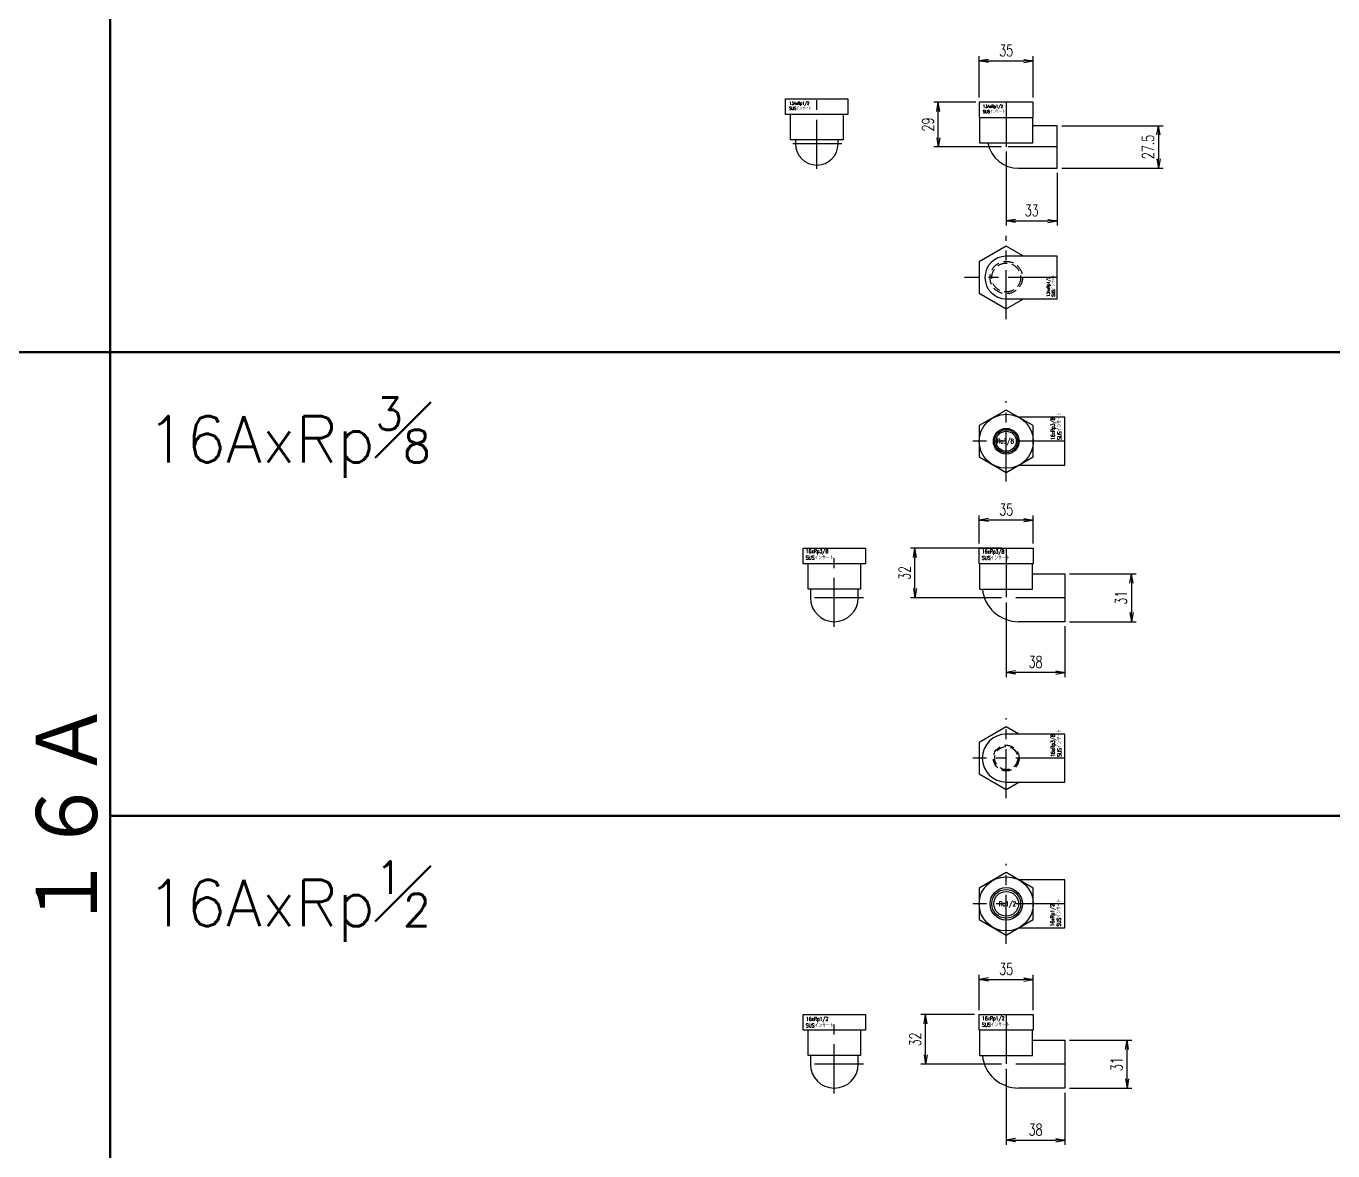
# Model space of a CAD drawing. Header units: millimetres. Extents: x 1711 to 90196, y -23291 to 8516.
# Drawn here: x 45199 to 46044, y -5077 to -4350 of the extents above; entities that cross this region are included whole.
import ezdxf
from ezdxf.enums import TextEntityAlignment as Align

# ---------------------------------------------------------------- set-up
doc = ezdxf.new("R2010")
doc.units = ezdxf.units.MM
doc.header["$PDMODE"] = 35
doc.linetypes.add('CENTER', pattern=[50.8, 31.75, -6.35, 6.35, -6.35])
doc.linetypes.add('HIDDEN', pattern=[9.525, 6.35, -3.175])
doc.layers.add('line', color=153, linetype='Continuous', lineweight=50)
for name, color, linetype in [('寸法', 2, 'Continuous'), ('配管-CVP', 4, 'Continuous'), ('＃配管（PVC)', 21, 'Continuous')]:
    doc.layers.add(name, color=color, linetype=linetype)
doc.styles.add('kpk', font='romans.shx', dxfattribs={"width": 0.7, "bigfont": 'extfont2.shx'})
doc.styles.get("Standard").update_dxf_attribs({"font": 'romans.shx', "bigfont": 'extfont.shx'})
doc.dimstyles.new('KPK-3', dxfattribs={"dimscale": 3, "dimtxt": 2.5, "dimasz": 2, "dimexe": 1, "dimexo": 1, "dimgap": 1, "dimtad": 3, "dimdec": 1, "dimdsep": 46, "dimtxsty": 'kpk', "dimblk": 'OPEN', "dimcen": 2.5, "dimclrd": 2, "dimclre": 2, "dimclrt": 4, "dimadec": 1, "dimazin": 2, "dimtfac": 1, "dimtdec": 1, "dimtmove": 0, "dimatfit": 2, "dimldrblk": 'OPEN', "dimfxl": 0, "dimlwd": -1, "dimlwe": -1, "dimarcsym": 0})

# ---------------------------------------------------------------- blocks, each defined once
blk = doc.blocks.new('_Open')
at = {"color": 0, "linetype": 'ByBlock', "lineweight": -2}
for p, q in [((-1, 0.17), (0, 0)), ((-1, -0.17), (0, 0)), ((0, 0), (-1, 0))]:
    blk.add_line(p, q, dxfattribs=at)
blk = doc.blocks.new('*D2056')
at = {"layer": 'Defpoints', "color": 0, "transparency": 16777216}
for p in [(45850.64, -4372.27), (45815.64, -4398.9), (45850.64, -4398.9)]:
    blk.add_point(p, dxfattribs=at)
at = {"layer": '寸法', "color": 2, "transparency": 16777216}
for p, q in [((45815.64, -4395.9), (45815.64, -4369.27)), ((45850.64, -4395.9), (45850.64, -4369.27)), ((45821.64, -4372.27), (45844.64, -4372.27))]:
    blk.add_line(p, q, dxfattribs=at)
at = {"layer": '寸法', "color": 2, "transparency": 16777216, "xscale": 6, "yscale": 6, "zscale": 6, "rotation": 180}
blk.add_blockref('_Open', (45815.64, -4372.27), dxfattribs=at)
at = {"layer": '寸法', "color": 2, "transparency": 16777216, "xscale": 6, "yscale": 6, "zscale": 6}
blk.add_blockref('_Open', (45850.64, -4372.27), dxfattribs=at)
at = {"layer": '寸法', "color": 4, "transparency": 16777216, "insert": (45833.14, -4365.52), "char_height": 7.5, "attachment_point": 5, "style": 'kpk', "bg_fill": 3, "box_fill_scale": 1.1, "bg_fill_color": 256, "bg_fill_true_color": 13158600, "bg_fill_transparency": 0}
blk.add_mtext('35', dxfattribs=at)
blk = doc.blocks.new('*D2193')
at = {"layer": 'Defpoints', "color": 0, "transparency": 16777216}
for p in [(45871.14, -4703.93), (45871.14, -4734.93), (45914.16, -4734.93)]:
    blk.add_point(p, dxfattribs=at)
at = {"layer": '寸法', "color": 2, "transparency": 16777216}
for p, q in [((45874.14, -4703.93), (45917.16, -4703.93)), ((45914.16, -4709.93), (45914.16, -4728.93)), ((45874.14, -4734.93), (45917.16, -4734.93))]:
    blk.add_line(p, q, dxfattribs=at)
at = {"layer": '寸法', "color": 2, "transparency": 16777216, "xscale": 6, "yscale": 6, "zscale": 6}
for p, rotation in [((45914.16, -4703.93), 90), ((45914.16, -4734.93), 270)]:
    blk.add_blockref('_Open', p, dxfattribs=dict(at, rotation=rotation))
at = {"layer": '寸法', "color": 4, "transparency": 16777216, "insert": (45907.41, -4719.43), "char_height": 7.5, "attachment_point": 5, "rotation": 90, "style": 'kpk', "bg_fill": 3, "box_fill_scale": 1.1, "bg_fill_color": 256, "bg_fill_true_color": 13158600, "bg_fill_transparency": 0}
blk.add_mtext('31', dxfattribs=at)
blk = doc.blocks.new('*D2194')
at = {"layer": 'Defpoints', "color": 0, "transparency": 16777216}
for p in [(45774.12, -4687.43), (45833.14, -4687.43), (45833.14, -4719.43)]:
    blk.add_point(p, dxfattribs=at)
at = {"layer": '寸法', "color": 2, "transparency": 16777216}
for p, q in [((45830.14, -4687.43), (45771.12, -4687.43)), ((45774.12, -4713.43), (45774.12, -4693.43)), ((45830.14, -4719.43), (45771.12, -4719.43))]:
    blk.add_line(p, q, dxfattribs=at)
at = {"layer": '寸法', "color": 2, "transparency": 16777216, "xscale": 6, "yscale": 6, "zscale": 6}
for p, rotation in [((45774.12, -4687.43), 90), ((45774.12, -4719.43), 270)]:
    blk.add_blockref('_Open', p, dxfattribs=dict(at, rotation=rotation))
at = {"layer": '寸法', "color": 4, "transparency": 16777216, "insert": (45767.37, -4703.43), "char_height": 7.5, "attachment_point": 5, "rotation": 90, "style": 'kpk', "bg_fill": 3, "box_fill_scale": 1.1, "bg_fill_color": 256, "bg_fill_true_color": 13158600, "bg_fill_transparency": 0}
blk.add_mtext('32', dxfattribs=at)
blk = doc.blocks.new('*D2195')
at = {"layer": 'Defpoints', "color": 0, "transparency": 16777216}
for p in [(45789.22, -4398.9), (45816.4, -4398.9), (45833.14, -4427.9)]:
    blk.add_point(p, dxfattribs=at)
at = {"layer": '寸法', "color": 2, "transparency": 16777216}
for p, q in [((45813.4, -4398.9), (45786.22, -4398.9)), ((45789.22, -4421.9), (45789.22, -4404.9)), ((45830.14, -4427.9), (45786.22, -4427.9))]:
    blk.add_line(p, q, dxfattribs=at)
at = {"layer": '寸法', "color": 2, "transparency": 16777216, "xscale": 6, "yscale": 6, "zscale": 6}
for p, rotation in [((45789.22, -4398.9), 90), ((45789.22, -4427.9), 270)]:
    blk.add_blockref('_Open', p, dxfattribs=dict(at, rotation=rotation))
at = {"layer": '寸法', "color": 4, "transparency": 16777216, "insert": (45782.47, -4413.4), "char_height": 7.5, "attachment_point": 5, "rotation": 90, "style": 'kpk', "bg_fill": 3, "box_fill_scale": 1.1, "bg_fill_color": 256, "bg_fill_true_color": 13158600, "bg_fill_transparency": 0}
blk.add_mtext('29', dxfattribs=at)
blk = doc.blocks.new('*D2196')
at = {"layer": 'Defpoints', "color": 0, "transparency": 16777216}
for p in [(45866.14, -4414.15), (45866.14, -4441.65), (45931.69, -4441.65)]:
    blk.add_point(p, dxfattribs=at)
at = {"layer": '寸法', "color": 2, "transparency": 16777216}
for p, q in [((45869.14, -4414.15), (45934.69, -4414.15)), ((45931.69, -4420.15), (45931.69, -4435.65)), ((45869.14, -4441.65), (45934.69, -4441.65))]:
    blk.add_line(p, q, dxfattribs=at)
at = {"layer": '寸法', "color": 2, "transparency": 16777216, "xscale": 6, "yscale": 6, "zscale": 6}
for p, rotation in [((45931.69, -4414.15), 90), ((45931.69, -4441.65), 270)]:
    blk.add_blockref('_Open', p, dxfattribs=dict(at, rotation=rotation))
at = {"layer": '寸法', "color": 4, "transparency": 16777216, "insert": (45924.94, -4427.9), "char_height": 7.5, "attachment_point": 5, "rotation": 90, "style": 'kpk', "bg_fill": 3, "box_fill_scale": 1.1, "bg_fill_color": 256, "bg_fill_true_color": 13158600, "bg_fill_transparency": 0}
blk.add_mtext('27.5', dxfattribs=at)
blk = doc.blocks.new('*D2197')
at = {"layer": 'Defpoints', "color": 0, "transparency": 16777216}
for p in [(45833.14, -4427.9), (45866.14, -4441.65), (45866.14, -4475.73)]:
    blk.add_point(p, dxfattribs=at)
at = {"layer": '寸法', "color": 2, "transparency": 16777216}
for p, q in [((45833.14, -4430.9), (45833.14, -4478.73)), ((45866.14, -4444.65), (45866.14, -4478.73)), ((45839.14, -4475.73), (45860.14, -4475.73))]:
    blk.add_line(p, q, dxfattribs=at)
at = {"layer": '寸法', "color": 2, "transparency": 16777216, "xscale": 6, "yscale": 6, "zscale": 6, "rotation": 180}
blk.add_blockref('_Open', (45833.14, -4475.73), dxfattribs=at)
at = {"layer": '寸法', "color": 2, "transparency": 16777216, "xscale": 6, "yscale": 6, "zscale": 6}
blk.add_blockref('_Open', (45866.14, -4475.73), dxfattribs=at)
at = {"layer": '寸法', "color": 4, "transparency": 16777216, "insert": (45849.64, -4468.98), "char_height": 7.5, "attachment_point": 5, "style": 'kpk', "bg_fill": 3, "box_fill_scale": 1.1, "bg_fill_color": 256, "bg_fill_true_color": 13158600, "bg_fill_transparency": 0}
blk.add_mtext('33', dxfattribs=at)
blk = doc.blocks.new('*D2198')
at = {"layer": 'Defpoints', "color": 0, "transparency": 16777216}
for p in [(45833.14, -4719.43), (45871.14, -4734.93), (45833.14, -4767.79)]:
    blk.add_point(p, dxfattribs=at)
at = {"layer": '寸法', "color": 2, "transparency": 16777216}
for p, q in [((45833.14, -4722.43), (45833.14, -4770.79)), ((45871.14, -4737.93), (45871.14, -4770.79)), ((45865.14, -4767.79), (45839.14, -4767.79))]:
    blk.add_line(p, q, dxfattribs=at)
at = {"layer": '寸法', "color": 2, "transparency": 16777216, "xscale": 6, "yscale": 6, "zscale": 6, "rotation": 180}
blk.add_blockref('_Open', (45833.14, -4767.79), dxfattribs=at)
at = {"layer": '寸法', "color": 2, "transparency": 16777216, "xscale": 6, "yscale": 6, "zscale": 6}
blk.add_blockref('_Open', (45871.14, -4767.79), dxfattribs=at)
at = {"layer": '寸法', "color": 4, "transparency": 16777216, "insert": (45852.14, -4761.04), "char_height": 7.5, "attachment_point": 5, "style": 'kpk', "bg_fill": 3, "box_fill_scale": 1.1, "bg_fill_color": 256, "bg_fill_true_color": 13158600, "bg_fill_transparency": 0}
blk.add_mtext('38', dxfattribs=at)
blk = doc.blocks.new('*D2199')
at = {"layer": 'Defpoints', "color": 0, "transparency": 16777216}
for p in [(45815.64, -4669.2), (45815.64, -4687.43), (45850.64, -4687.43)]:
    blk.add_point(p, dxfattribs=at)
at = {"layer": '寸法', "color": 2, "transparency": 16777216}
for p, q in [((45815.64, -4684.43), (45815.64, -4666.2)), ((45850.64, -4684.43), (45850.64, -4666.2)), ((45844.64, -4669.2), (45821.64, -4669.2))]:
    blk.add_line(p, q, dxfattribs=at)
at = {"layer": '寸法', "color": 2, "transparency": 16777216, "xscale": 6, "yscale": 6, "zscale": 6, "rotation": 180}
blk.add_blockref('_Open', (45815.64, -4669.2), dxfattribs=at)
at = {"layer": '寸法', "color": 2, "transparency": 16777216, "xscale": 6, "yscale": 6, "zscale": 6}
blk.add_blockref('_Open', (45850.64, -4669.2), dxfattribs=at)
at = {"layer": '寸法', "color": 4, "transparency": 16777216, "insert": (45833.14, -4662.45), "char_height": 7.5, "attachment_point": 5, "style": 'kpk', "bg_fill": 3, "box_fill_scale": 1.1, "bg_fill_color": 256, "bg_fill_true_color": 13158600, "bg_fill_transparency": 0}
blk.add_mtext('35', dxfattribs=at)
blk = doc.blocks.new('*D2202')
at = {"layer": 'Defpoints', "color": 0, "transparency": 16777216}
for p in [(45780.99, -4989.1), (45815.64, -4989.1), (45833.14, -5021.1)]:
    blk.add_point(p, dxfattribs=at)
at = {"layer": '寸法', "color": 2, "transparency": 16777216}
for p, q in [((45812.64, -4989.1), (45777.99, -4989.1)), ((45780.99, -5015.1), (45780.99, -4995.1)), ((45830.14, -5021.1), (45777.99, -5021.1))]:
    blk.add_line(p, q, dxfattribs=at)
at = {"layer": '寸法', "color": 2, "transparency": 16777216, "xscale": 6, "yscale": 6, "zscale": 6}
for p, rotation in [((45780.99, -4989.1), 90), ((45780.99, -5021.1), 270)]:
    blk.add_blockref('_Open', p, dxfattribs=dict(at, rotation=rotation))
at = {"layer": '寸法', "color": 4, "transparency": 16777216, "insert": (45774.24, -5005.1), "char_height": 7.5, "attachment_point": 5, "rotation": 90, "style": 'kpk', "bg_fill": 3, "box_fill_scale": 1.1, "bg_fill_color": 256, "bg_fill_true_color": 13158600, "bg_fill_transparency": 0}
blk.add_mtext('32', dxfattribs=at)
blk = doc.blocks.new('*D2203')
at = {"layer": 'Defpoints', "color": 0, "transparency": 16777216}
for p in [(45833.14, -5021.1), (45871.14, -5036.6), (45871.14, -5070.23)]:
    blk.add_point(p, dxfattribs=at)
at = {"layer": '寸法', "color": 2, "transparency": 16777216}
for p, q in [((45833.14, -5024.1), (45833.14, -5073.23)), ((45871.14, -5039.6), (45871.14, -5073.23)), ((45839.14, -5070.23), (45865.14, -5070.23))]:
    blk.add_line(p, q, dxfattribs=at)
at = {"layer": '寸法', "color": 2, "transparency": 16777216, "xscale": 6, "yscale": 6, "zscale": 6, "rotation": 180}
blk.add_blockref('_Open', (45833.14, -5070.23), dxfattribs=at)
at = {"layer": '寸法', "color": 2, "transparency": 16777216, "xscale": 6, "yscale": 6, "zscale": 6}
blk.add_blockref('_Open', (45871.14, -5070.23), dxfattribs=at)
at = {"layer": '寸法', "color": 4, "transparency": 16777216, "insert": (45852.14, -5063.48), "char_height": 7.5, "attachment_point": 5, "style": 'kpk', "bg_fill": 3, "box_fill_scale": 1.1, "bg_fill_color": 256, "bg_fill_true_color": 13158600, "bg_fill_transparency": 0}
blk.add_mtext('38', dxfattribs=at)
blk = doc.blocks.new('*D2204')
at = {"layer": 'Defpoints', "color": 0, "transparency": 16777216}
for p in [(45850.64, -4966.32), (45815.64, -4989.1), (45850.64, -4989.1)]:
    blk.add_point(p, dxfattribs=at)
at = {"layer": '寸法', "color": 2, "transparency": 16777216}
for p, q in [((45815.64, -4986.1), (45815.64, -4963.32)), ((45821.64, -4966.32), (45844.64, -4966.32)), ((45850.64, -4986.1), (45850.64, -4963.32))]:
    blk.add_line(p, q, dxfattribs=at)
at = {"layer": '寸法', "color": 2, "transparency": 16777216, "xscale": 6, "yscale": 6, "zscale": 6, "rotation": 180}
blk.add_blockref('_Open', (45815.64, -4966.32), dxfattribs=at)
at = {"layer": '寸法', "color": 2, "transparency": 16777216, "xscale": 6, "yscale": 6, "zscale": 6}
blk.add_blockref('_Open', (45850.64, -4966.32), dxfattribs=at)
at = {"layer": '寸法', "color": 4, "transparency": 16777216, "insert": (45833.14, -4959.57), "char_height": 7.5, "attachment_point": 5, "style": 'kpk', "bg_fill": 3, "box_fill_scale": 1.1, "bg_fill_color": 256, "bg_fill_true_color": 13158600, "bg_fill_transparency": 0}
blk.add_mtext('35', dxfattribs=at)
blk = doc.blocks.new('*D2205')
at = {"layer": 'Defpoints', "color": 0, "transparency": 16777216}
for p in [(45871.14, -5005.6), (45911.31, -5005.6), (45871.14, -5036.6)]:
    blk.add_point(p, dxfattribs=at)
at = {"layer": '寸法', "color": 2, "transparency": 16777216}
for p, q in [((45874.14, -5005.6), (45914.31, -5005.6)), ((45911.31, -5030.6), (45911.31, -5011.6)), ((45874.14, -5036.6), (45914.31, -5036.6))]:
    blk.add_line(p, q, dxfattribs=at)
at = {"layer": '寸法', "color": 2, "transparency": 16777216, "xscale": 6, "yscale": 6, "zscale": 6}
for p, rotation in [((45911.31, -5005.6), 90), ((45911.31, -5036.6), 270)]:
    blk.add_blockref('_Open', p, dxfattribs=dict(at, rotation=rotation))
at = {"layer": '寸法', "color": 4, "transparency": 16777216, "insert": (45904.56, -5021.1), "char_height": 7.5, "attachment_point": 5, "rotation": 90, "style": 'kpk', "bg_fill": 3, "box_fill_scale": 1.1, "bg_fill_color": 256, "bg_fill_true_color": 13158600, "bg_fill_transparency": 0}
blk.add_mtext('31', dxfattribs=at)
blk = doc.blocks.new('16AxRp3／8-SUSインサート給水栓E-上面')
at = {"layer": '＃配管（PVC)', "color": 2, "linetype": 'CENTER'}
for p, q in [((0, -25.92), (0, 25.92)), ((38, 0), (-21.6, 0))]:
    blk.add_line(p, q, dxfattribs=at)
at = {"layer": '＃配管（PVC)', "color": 0, "linetype": 'ByBlock'}
for p, q in [((38, 15.5), (8.15, 15.5)), ((38, -15.5), (38, 15.5)), ((8.15, -15.5), (38, -15.5))]:
    blk.add_line(p, q, dxfattribs=at)
blk.add_lwpolyline([(0, 20.21), (-17.5, 10.1), (-17.5, -10.1), (0, -20.21), (17.5, -10.1), (17.5, 10.1)], close=True, dxfattribs=at)
for radius in [17.5, 7.47, 6.5]:
    blk.add_circle((0, 0), radius, dxfattribs=at)
at = {"layer": '＃配管（PVC)', "color": 42}
blk.add_circle((0, 0), 8.33, dxfattribs=at)
at = {"layer": 'Defpoints', "color": 6, "style": 'kpk', "width": 0.7}
blk.add_text('Rc3/8', height=3, dxfattribs=at).set_placement((-0.52, 0.05), align=Align.MIDDLE_CENTER)
at = {"layer": 'Defpoints', "color": 6, "insert": (28.92, 0.8), "char_height": 2.5, "attachment_point": 1, "rotation": 90, "style": 'kpk'}
blk.add_mtext('\\A1;16xRp3/8\\PSUSインサート', dxfattribs=at)
blk = doc.blocks.new('16AxRp3／8-SUSインサート給水栓E-側面')
at = {"color": 0, "ltscale": 0.5}
blk.add_line((20.21, 32), (20.21, 22), dxfattribs=at)
at = {"layer": '＃配管（PVC)', "color": 0, "linetype": 'ByBlock'}
for p, q in [((-20.21, 32), (20.21, 32)), ((-20.21, 22), (-20.21, 32)), ((20.21, 22), (-20.21, 22)), ((-17, 5.5), (-17, 22)), ((17, 22), (17, 5.5)), ((17, 5.5), (-17, 5.5)), ((-15.5, 5.5), (-15.5, 0)), ((15.5, 0), (15.5, 5.5))]:
    blk.add_line(p, q, dxfattribs=at)
at = {"layer": '＃配管（PVC)', "color": 2, "linetype": 'CENTER'}
for p, q in [((0, -18.9), (0, 32)), ((18.9, 0), (-18.9, 0))]:
    blk.add_line(p, q, dxfattribs=at)
at = {"layer": '＃配管（PVC)', "color": 0, "linetype": 'ByBlock'}
blk.add_arc((0, 0), 15.5, 180, 0, dxfattribs=at)
at = {"layer": 'Defpoints', "color": 6, "insert": (-18.47, 31.3), "char_height": 2.5, "attachment_point": 1, "style": 'kpk'}
blk.add_mtext('\\A1;16xRp3/8\\PSUSインサート', dxfattribs=at)
blk = doc.blocks.new('16AxRp1／2-SUSインサート給水栓E-側面')
at = {"layer": '＃配管（PVC)', "color": 0, "linetype": 'ByBlock'}
for p, q in [((-20.21, 22), (-20.21, 32)), ((-20.21, 32), (20.21, 32)), ((20.21, 32), (20.21, 22)), ((20.21, 22), (-20.21, 22)), ((-17, 5.5), (-17, 22)), ((17, 22), (17, 5.5)), ((17, 5.5), (-17, 5.5)), ((-15.5, 5.5), (-15.5, 0)), ((15.5, 0), (15.5, 5.5))]:
    blk.add_line(p, q, dxfattribs=at)
at = {"layer": '＃配管（PVC)', "color": 2, "linetype": 'CENTER'}
for p, q in [((0, -18.9), (0, 32)), ((18.9, 0), (-18.9, 0))]:
    blk.add_line(p, q, dxfattribs=at)
at = {"layer": '＃配管（PVC)', "color": 0, "linetype": 'ByBlock'}
blk.add_arc((0, 0), 15.5, 180, 0, dxfattribs=at)
at = {"layer": 'Defpoints', "color": 6, "insert": (-18.39, 30.47), "char_height": 2.5, "attachment_point": 1, "style": 'kpk'}
blk.add_mtext('\\A1;16xRp1/2\\PSUSインサート', dxfattribs=at)
blk = doc.blocks.new('13AxRp1／2-SUSインサート給水栓E-側面（穴無）')
at = {"layer": '＃配管（PVC)', "color": 2, "linetype": 'CENTER'}
for p, q in [((0, -27), (0, 27)), ((33, 0), (-27, 0))]:
    blk.add_line(p, q, dxfattribs=at)
at = {"layer": '＃配管（PVC)', "color": 0, "linetype": 'ByBlock'}
for p, q in [((33, 13.75), (0, 13.75)), ((33, -13.75), (33, 13.75)), ((0, -13.75), (33, -13.75))]:
    blk.add_line(p, q, dxfattribs=at)
blk.add_lwpolyline([(11.18, 13.75), (0, 20.21), (-17.5, 10.1), (-17.5, -10.1), (0, -20.21), (11.18, -13.75)], dxfattribs=at)
at = {"layer": '＃配管（PVC)', "color": 132, "linetype": 'HIDDEN'}
for radius in [10.48, 9.32]:
    blk.add_circle((0, 0), radius, dxfattribs=at)
at = {"layer": '＃配管（PVC)', "color": 0, "linetype": 'ByBlock'}
blk.add_arc((0, 0), 13.75, 90, 270, dxfattribs=at)
at = {"layer": 'Defpoints', "color": 6, "insert": (26.2, -12.38), "char_height": 2, "attachment_point": 1, "rotation": 90, "style": 'kpk'}
blk.add_mtext('13AxRp1/2\\PSUSインサート ', dxfattribs=at)
blk = doc.blocks.new('16AxRp3／8-SUSインサート給水栓E-正面')
at = {"layer": '＃配管（PVC)', "color": 0, "linetype": 'ByBlock'}
for p, q in [((-17.5, 22), (-17.5, 32)), ((-17.5, 32), (17.5, 32)), ((17.5, 32), (17.5, 22)), ((17.5, 22), (-17.5, 22)), ((-17, 5.5), (-17, 22)), ((17, 5.5), (17, 22)), ((17, 15.5), (38, 15.5)), ((38, 15.5), (38, -15.5)), ((-17, 5.5), (17, 5.5)), ((38, -15.5), (8, -15.5))]:
    blk.add_line(p, q, dxfattribs=at)
at = {"layer": '＃配管（PVC)', "color": 2, "linetype": 'CENTER'}
for p in [(0, 32), (38, 0)]:
    blk.add_line(p, (0, 0), dxfattribs=at)
at = {"layer": '＃配管（PVC)', "color": 0, "linetype": 'ByBlock'}
blk.add_arc((8, 8), 23.5, 186.10685, 270, dxfattribs=at)
at = {"layer": 'Defpoints', "color": 6, "insert": (-15.78, 31.14), "char_height": 2.5, "attachment_point": 1, "style": 'kpk'}
blk.add_mtext('16xRp3/8\\PSUSインサート', dxfattribs=at)
blk = doc.blocks.new('13AxRp1／2-SUSインサート給水栓E-上面')
at = {"layer": '＃配管（PVC)', "color": 0, "linetype": 'ByBlock'}
for p, q in [((-20.21, 19), (-20.21, 29)), ((-20.21, 29), (20.21, 29)), ((20.21, 29), (20.21, 19)), ((20.21, 19), (-20.21, 19)), ((-17, 2.5), (-17, 19)), ((17, 19), (17, 2.5)), ((17, 2.5), (-17, 2.5)), ((-13.75, 2.5), (-13.75, 0)), ((13.75, 0), (13.75, 2.5))]:
    blk.add_line(p, q, dxfattribs=at)
at = {"layer": '＃配管（PVC)', "color": 2, "linetype": 'CENTER'}
for p, q in [((0, -16.2), (0, 29)), ((16.2, 0), (-16.2, 0))]:
    blk.add_line(p, q, dxfattribs=at)
at = {"layer": '＃配管（PVC)', "color": 0, "linetype": 'ByBlock'}
blk.add_arc((0, 0), 13.75, 180, 0, dxfattribs=at)
at = {"layer": 'Defpoints', "color": 6, "insert": (-17.8, 27.23), "char_height": 2, "attachment_point": 1, "style": 'kpk'}
blk.add_mtext('13AxRp1/2\\PSUSインサート ', dxfattribs=at)
blk = doc.blocks.new('13AxRp1／2-SUSインサート給水栓E-正面')
at = {"layer": '＃配管（PVC)', "color": 0, "linetype": 'ByBlock'}
for p, q in [((17.5, 29), (-17.5, 29)), ((-17.5, 29), (-17.5, 19)), ((17.5, 19), (17.5, 29)), ((-17.5, 19), (17.5, 19)), ((-17, 2.5), (-17, 19)), ((17, 19), (17, 2.5)), ((33, 13.75), (17, 13.75)), ((33, -13.75), (33, 13.75)), ((17, 2.5), (-17, 2.5)), ((8, -13.75), (33, -13.75))]:
    blk.add_line(p, q, dxfattribs=at)
at = {"layer": '＃配管（PVC)', "color": 2, "linetype": 'CENTER'}
for p in [(0, 29), (33, 0)]:
    blk.add_line(p, (0, 0), dxfattribs=at)
at = {"layer": '＃配管（PVC)', "color": 0, "linetype": 'ByBlock'}
blk.add_arc((8, 6.5), 20.25, 191.39261, 270, dxfattribs=at)
at = {"layer": 'Defpoints', "color": 6, "insert": (-15.09, 27.23), "char_height": 2, "attachment_point": 1, "style": 'kpk'}
blk.add_mtext('13AxRp1/2\\PSUSインサート ', dxfattribs=at)
blk = doc.blocks.new('16AxRp1／2-SUSインサート給水栓E-上面')
at = {"layer": '＃配管（PVC)', "color": 2, "linetype": 'CENTER'}
for p, q in [((0, -25.92), (0, 25.92)), ((38, 0), (-21.6, 0))]:
    blk.add_line(p, q, dxfattribs=at)
at = {"layer": '＃配管（PVC)', "color": 0, "linetype": 'ByBlock'}
for p, q in [((38, 15.5), (8.15, 15.5)), ((38, -15.5), (38, 15.5)), ((8.15, -15.5), (38, -15.5))]:
    blk.add_line(p, q, dxfattribs=at)
blk.add_lwpolyline([(0, 20.21), (-17.5, 10.1), (-17.5, -10.1), (0, -20.21), (17.5, -10.1), (17.5, 10.1)], close=True, dxfattribs=at)
for radius in [17.5, 9.32, 8]:
    blk.add_circle((0, 0), radius, dxfattribs=at)
at = {"layer": '＃配管（PVC)', "color": 42}
blk.add_circle((0, 0), 10.48, dxfattribs=at)
at = {"layer": 'Defpoints', "color": 6, "style": 'kpk', "width": 0.7}
blk.add_text('Rc1/2', height=3, dxfattribs=at).set_placement((0.83, 0), align=Align.MIDDLE_CENTER)
at = {"layer": 'Defpoints', "color": 6, "insert": (28.62, -14.63), "char_height": 2.5, "attachment_point": 1, "rotation": 90, "style": 'kpk'}
blk.add_mtext('\\A1;16xRp1/2\\PSUSインサート', dxfattribs=at)
blk = doc.blocks.new('16AxRp1／2-SUSインサート給水栓E-正面')
at = {"layer": '＃配管（PVC)', "color": 0, "linetype": 'ByBlock'}
for p, q in [((-17.5, 22), (-17.5, 32)), ((-17.5, 32), (17.5, 32)), ((17.5, 32), (17.5, 22)), ((17.5, 22), (-17.5, 22)), ((-17, 5.5), (-17, 22)), ((17, 5.5), (17, 22)), ((17, 15.5), (38, 15.5)), ((38, 15.5), (38, -15.5)), ((-17, 5.5), (17, 5.5)), ((38, -15.5), (8, -15.5))]:
    blk.add_line(p, q, dxfattribs=at)
at = {"layer": '＃配管（PVC)', "color": 2, "linetype": 'CENTER'}
for p in [(0, 32), (38, 0)]:
    blk.add_line(p, (0, 0), dxfattribs=at)
at = {"layer": '＃配管（PVC)', "color": 0, "linetype": 'ByBlock'}
blk.add_arc((8, 8), 23.5, 186.10685, 270, dxfattribs=at)
at = {"layer": 'Defpoints', "color": 6, "insert": (-15.7, 30.9), "char_height": 2.5, "attachment_point": 1, "style": 'kpk'}
blk.add_mtext('\\A1;16xRp1/2\\PSUSインサート', dxfattribs=at)
blk = doc.blocks.new('16AxRp3／8-SUSインサート給水栓E-下面')
at = {"layer": '＃配管（PVC)', "color": 2, "linetype": 'CENTER'}
for p, q in [((0, -25.92), (0, 25.92)), ((38, 0), (-21.6, 0))]:
    blk.add_line(p, q, dxfattribs=at)
at = {"layer": '＃配管（PVC)', "color": 0, "linetype": 'ByBlock'}
for p, q in [((38, 15.5), (0, 15.5)), ((0, -15.5), (38, -15.5))]:
    blk.add_line(p, q, dxfattribs=at)
at = {"layer": '＃配管（PVC)', "color": 0, "linetype": 'ByBlock', "ltscale": 0.5}
blk.add_line((38, -15.5), (38, 15.5), dxfattribs=at)
at = {"layer": '＃配管（PVC)', "color": 0, "linetype": 'ByBlock'}
blk.add_lwpolyline([(8.15, 15.5), (0, 20.21), (-17.5, 10.1), (-17.5, -10.1), (0, -20.21), (8.15, -15.5)], dxfattribs=at)
at = {"layer": '＃配管（PVC)', "color": 132, "linetype": 'HIDDEN'}
for radius in [8.33, 7.47]:
    blk.add_circle((0, 0), radius, dxfattribs=at)
at = {"layer": '＃配管（PVC)', "color": 0, "linetype": 'ByBlock'}
blk.add_arc((0, 0), 15.5, 90, 270, dxfattribs=at)
at = {"layer": 'Defpoints', "color": 6, "insert": (28.92, 0.8), "char_height": 2.5, "attachment_point": 1, "rotation": 90, "style": 'kpk'}
blk.add_mtext('\\A1;16xRp3/8\\PSUSインサート', dxfattribs=at)
blk = doc.blocks.new('A$C9b6e2878')
at = {"layer": 'line'}
for points in [[(1260, -1360), (1260, 0), (1320, 0), (1320, -1960)], [(2520, -760), (1320, -760), (1260, -760)], [(2520, -1060), (1320, -1060)]]:
    blk.add_lwpolyline(points, dxfattribs=at)
at = {"layer": 'line', "char_height": 30, "attachment_point": 4}
for s, insert in [('16AxRp{\\H0.7x;\\S3#8;}', (1343.56, -815.31)), ('16AxRp{\\H0.7x;\\S1#2;}', (1343.56, -1115.31))]:
    blk.add_mtext(s, dxfattribs=dict(at, insert=insert))
at = {"layer": 'line', "insert": (1293.39, -1060), "char_height": 45, "attachment_point": 5, "rotation": 90}
blk.add_mtext('１６Ａ', dxfattribs=at)

msp = doc.modelspace()

# ---------------------------------------------------------------- block references
at = {"layer": '配管-CVP'}
for name, p in [('13AxRp1／2-SUSインサート給水栓E-上面', (45710.568, -4425.8421)), ('13AxRp1／2-SUSインサート給水栓E-側面（穴無）', (45833.1398, -4512.3541)), ('16AxRp3／8-SUSインサート給水栓E-上面', (45833.1398, -4618.248)), ('16AxRp3／8-SUSインサート給水栓E-側面', (45721.9162, -4719.4292)), ('16AxRp3／8-SUSインサート給水栓E-下面', (45833.1398, -4823.1813)), ('16AxRp1／2-SUSインサート給水栓E-上面', (45833.1398, -4917.4333)), ('16AxRp1／2-SUSインサート給水栓E-側面', (45721.9162, -5021.1007))]:
    msp.add_blockref(name, p, dxfattribs=at)

# ---------------------------------------------------------------- dimensions: what is measured, and where the dimension line sits
at = {"layer": '寸法'}
for base, p1, p2, angle, picture, middle in [((45850.6398, -4372.2681), (45815.6398, -4398.9), (45850.6398, -4398.9), 180, '*D2056', (45833.1398, -4365.5181)), ((45931.6877, -4441.65), (45866.1398, -4414.15), (45866.1398, -4441.65), 90, '*D2196', (45924.9377, -4427.9)), ((45774.1207, -4687.4292), (45833.1398, -4719.4292), (45833.1398, -4687.4292), 90, '*D2194', (45767.3707, -4703.4292)), ((45914.1644, -4734.9292), (45871.1398, -4703.9292), (45871.1398, -4734.9292), 90, '*D2193', (45907.4144, -4719.4292)), ((45780.992, -4989.1007), (45833.1398, -5021.1007), (45815.6398, -4989.1007), 90, '*D2202', (45774.242, -5005.1007))]:
    dim = msp.add_linear_dim(base=base, p1=p1, p2=p2, angle=angle, dimstyle='KPK-3', dxfattribs=at)
    dim.commit()
    dim.dimension.update_dxf_attribs({"geometry": picture, "text_midpoint": middle})

# ---------------------------------------------------------------- next in the draw order: dimensions: what is measured, and where the dimension line sits
for base, p1, p2, angle, picture, middle in [((45789.2174, -4398.9), (45833.1398, -4427.9), (45816.3966, -4398.9), 90, '*D2195', (45782.4674, -4413.4)), ((45815.6398, -4669.2029), (45850.6398, -4687.4292), (45815.6398, -4687.4292), 180, '*D2199', (45833.1398, -4662.4529)), ((45833.1398, -4767.7921), (45871.1398, -4734.9292), (45833.1398, -4719.4292), 180, '*D2198', (45852.1398, -4761.0421)), ((45850.6398, -4966.3225), (45815.6398, -4989.1007), (45850.6398, -4989.1007), 180, '*D2204', (45833.1398, -4959.5725)), ((45871.1398, -5070.231), (45833.1398, -5021.1007), (45871.1398, -5036.6007), 180, '*D2203', (45852.1398, -5063.481))]:
    dim = msp.add_linear_dim(base=base, p1=p1, p2=p2, angle=angle, dimstyle='KPK-3', dxfattribs=at)
    dim.commit()
    dim.dimension.update_dxf_attribs({"geometry": picture, "text_midpoint": middle})

# ---------------------------------------------------------------- next in the draw order: block references
at = {"layer": '配管-CVP'}
msp.add_blockref('16AxRp3／8-SUSインサート給水栓E-正面', (45833.1398, -4719.4292), dxfattribs=at)

# ---------------------------------------------------------------- next in the draw order: dimensions: what is measured, and where the dimension line sits
at = {"layer": '寸法'}
for base, p1, p2, angle, picture, middle in [((45866.1398, -4475.7312), (45833.1398, -4427.9), (45866.1398, -4441.65), 180, '*D2197', (45849.6398, -4468.9812)), ((45911.314, -5005.6007), (45871.1398, -5036.6007), (45871.1398, -5005.6007), 90, '*D2205', (45904.564, -5021.1007))]:
    dim = msp.add_linear_dim(base=base, p1=p1, p2=p2, angle=angle, dimstyle='KPK-3', dxfattribs=at)
    dim.commit()
    dim.dimension.update_dxf_attribs({"geometry": picture, "text_midpoint": middle})

# ---------------------------------------------------------------- next in the draw order: block references
at = {"layer": 'line'}
msp.add_blockref('A$C9b6e2878', (43933.4518, -3800.6046), dxfattribs=at)
at = {"layer": '配管-CVP'}
for name, p in [('13AxRp1／2-SUSインサート給水栓E-正面', (45833.1398, -4427.9)), ('16AxRp1／2-SUSインサート給水栓E-正面', (45833.1398, -5021.1007))]:
    msp.add_blockref(name, p, dxfattribs=at)

doc.saveas('drawing.dxf')
